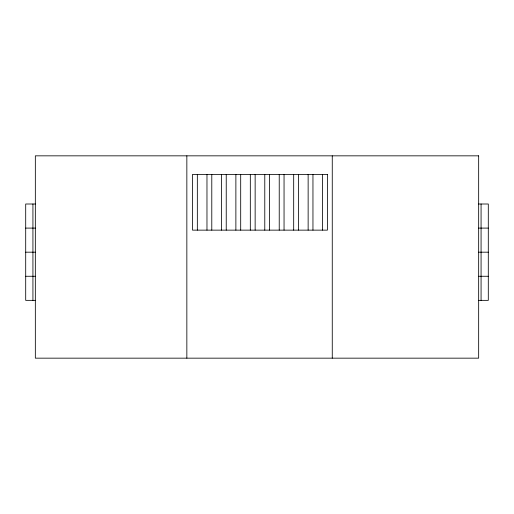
<?xml version="1.0" encoding="UTF-8"?>
<svg xmlns="http://www.w3.org/2000/svg" width="514" height="514" viewBox="0 0 514 514"><rect width="100%" height="100%" fill="white"/><g stroke="black" fill="none" stroke-linecap="round" stroke-linejoin="round"><path stroke-width="0.77" d="M35.337 204.007L25.7 204.007L25.7 300.356L35.337 300.356M478.662 204.007L488.3 204.007L488.3 300.356L478.662 300.356M25.7 228.094L35.337 228.094M478.662 228.094L488.3 228.094M25.7 252.181L35.337 252.181M478.662 252.181L488.3 252.181M25.7 276.269L35.337 276.269M478.662 276.269L488.3 276.269M481.072 204.007L481.072 300.356M332.262 155.838L332.262 358.162M322.586 174.4L322.586 230.137M312.955 174.4L312.955 230.137M308.137 174.4L308.137 230.137M298.499 174.4L298.499 230.137M293.68 174.4L293.68 230.137M284.049 174.4L284.049 230.137M279.231 174.4L279.231 230.137M269.593 174.4L269.593 230.137M264.781 174.4L264.781 230.137M255.143 174.4L255.143 230.137M250.324 174.4L250.324 230.137M240.693 174.4L240.693 230.137M235.875 174.4L235.875 230.137M226.237 174.4L226.237 230.137M221.425 174.4L221.425 230.137M211.787 174.4L211.787 230.137M206.969 174.4L206.969 230.137M197.337 174.4L197.337 230.137M186.845 155.838L186.845 358.162M32.928 204.007L32.928 300.356M478.662 155.838L35.337 155.838L35.337 358.162L478.662 358.162L478.662 155.838M327.405 174.4L192.519 174.4L192.519 230.137L327.405 230.137L327.405 174.4"/></g></svg>
